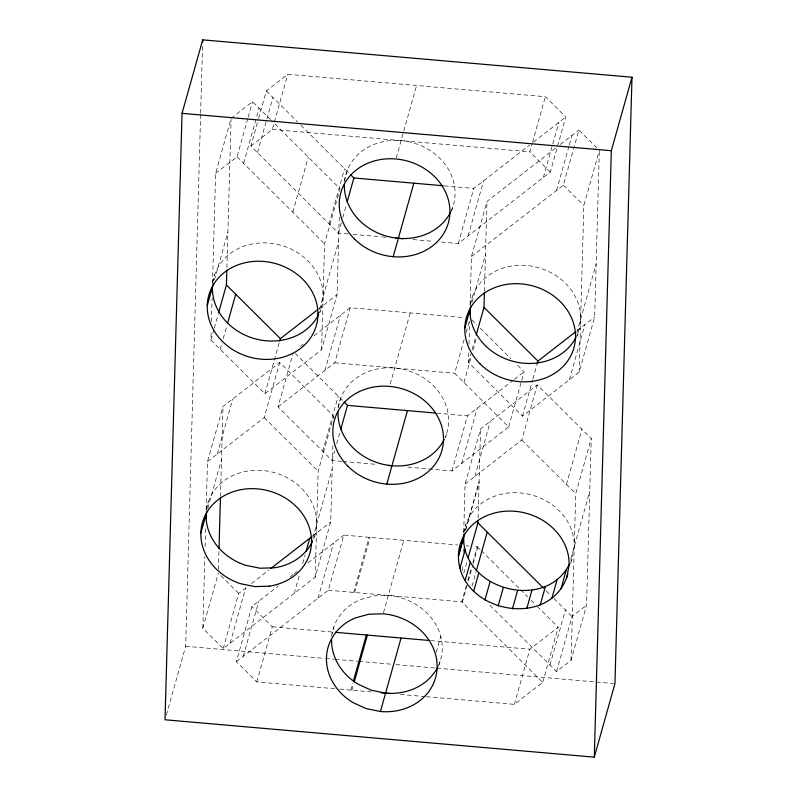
<?xml version="1.0" encoding="UTF-8"?>
<svg xmlns="http://www.w3.org/2000/svg" width="797" height="797" viewBox="0 0 797 797"><rect width="100%" height="100%" fill="white"/><g stroke="black" fill="none" stroke-linecap="round" stroke-linejoin="round"><path stroke-width="0.6" stroke-dasharray="3.98 2.99" d="M166.344 715.039L185.671 646.287L200.605 114.409M200.645 113.174L202.528 46.067M332.837 445.672L330.695 522.015L315.194 577.128L223.23 648.549L202.827 628.255L204.849 556.575M205.118 546.682L205.676 526.907M206.164 509.622L207.509 461.602L223.001 406.49L279.707 362.456L333.664 416.124L333.594 418.584M339.263 217.033L337.081 294.601L321.589 349.714L264.883 393.748L210.926 340.08L211.205 330.227M211.444 321.609L212.102 298.217M212.52 283.433L215.608 173.427L231.1 118.315L252.539 101.667L270.532 119.56M218.428 569.437L218.946 550.896M220.48 496.511L223.001 406.49M226.906 267.722L231.07 119.55M315.194 577.128L318.172 471.236L333.664 416.124M321.589 349.714L324.558 243.822L340.05 188.71L271.408 120.437M462.649 570.662L462.818 564.545M463.167 552.311L463.266 548.635M463.734 532.047L465.079 484.028L480.581 428.916L537.278 384.881L591.235 438.549L586.552 605.202L571.06 660.314L556.535 671.592L488.441 603.867M599.294 151.609L594.652 317.017L579.16 372.139L522.453 416.173L468.497 362.505L468.805 351.427M469.015 344.035L469.642 321.868M470.12 304.623L471.475 256.524L486.967 201.412L556.376 147.505M478.07 517.99L480.581 428.916M484.437 291.383L486.967 201.412M571.06 660.314L575.743 493.662L591.235 438.549M579.16 372.139L583.842 205.487L599.334 150.374M570.722 563.678L574.258 546.612A55.85 48.517 15.7 0 0 522.922 493.223A55.85 48.517 15.7 0 0 463.974 532.366M215.608 173.427L237.048 156.78L247.827 118.434M248.166 117.239L252.539 101.667M243.623 163.325L259.115 108.203M212.4 282.696L214.652 274.656M348.179 233.939L338.386 233.093L250.876 146.04L258.278 119.68M258.617 118.484L266.367 90.928L287.807 74.28L545.377 96.706L565.78 116.99L550.289 172.112L458.315 243.533L439.964 241.929M214.433 279.946L227.902 232.017M257.451 152.586L266.547 120.237M266.885 119.032L272.943 97.473M210.926 340.08L213.955 329.3M214.293 328.095L218.338 313.719M250.876 146.04L272.315 129.393L287.807 74.28M220.231 349.335L221.915 343.338M223.26 338.546L226.966 325.365M217.292 454.011L232.784 398.898M206.005 510.11L208.266 502.07M207.708 508.556L221.516 459.431M292.798 212.231L308.29 157.119M264.883 393.748L279.707 341.026M202.827 628.255L218.318 573.143M207.509 461.602L264.215 417.568L279.707 362.456M329.081 223.837L344.573 168.715M341.793 461.353L332 460.507L278.043 406.839L293.196 352.912M344.055 181.347L346.635 172.162M338.386 233.093L341.415 222.303M342.77 217.511L346.476 204.331M223.23 648.549L238.721 593.436L247.578 586.552M319.527 309.405L338.566 241.65M319.866 312.693L320.832 309.246M230.144 643.179L245.635 588.066M334.78 688.718L256.783 681.923L236.39 661.64L251.882 606.517L278.462 585.875M243.304 656.27L258.796 601.147M324.967 370.396L340.458 315.273M278.043 406.839L334.74 362.804L350.232 307.682L464.043 317.595M396.258 157.826L403.451 132.222M403.79 131.017L416.592 85.488M256.783 681.923L272.285 626.811L251.882 606.517M322.695 451.251L338.187 396.129M337.988 407.616L340.249 399.576M294.282 593.376L299.672 574.199M302.701 563.419L305.052 555.031M332 460.507L334.69 450.923M336.713 443.73L339.741 432.94M312.813 537.965L332.18 469.064M313.799 538.961L314.446 536.66M318.033 598.228L333.525 543.106M236.39 661.64L328.354 590.218L343.846 535.096L457.677 545.009M390.191 384.094L410.196 312.902M331.273 636.175L333.853 626.99M451.52 211.344L452.816 206.752M353.619 592.41L369.111 537.298M354.645 592.5L370.137 537.387M458.315 243.533L473.807 188.411L529.537 145.134M468.098 235.942L483.59 180.819M350.879 690.122L352.902 682.929M351.895 690.202L353.579 684.215M383.477 612.654L403.81 540.316M469.971 305.121L472.222 297.082M472.003 302.372L485.483 254.442M407.875 467.112L451.929 470.947L508.625 426.913L454.669 373.245L464.103 339.691M466.125 332.498L469.832 319.318M445.453 437.613L446.43 434.166M468.497 362.505L470.858 354.117M472.203 349.325L475.909 336.145M463.974 382.49L471.386 356.129M473.069 350.142L476.437 338.157M550.289 172.112L529.885 151.819L532.237 143.43M532.575 142.235L545.377 96.706M451.929 470.947L467.421 415.825L513.368 380.149M461.702 463.356L477.194 408.233M543.375 177.482L552.46 145.124M552.799 143.928L558.866 122.359M474.863 476.437L490.354 421.324M556.525 190.473L568.988 146.14M569.327 144.944L572.027 135.36M463.575 532.535L465.837 524.496M465.617 529.786L479.087 481.856M465.597 530.433L479.067 482.504M471.475 256.524L563.389 185.143L578.881 130.031L596.774 147.824M436.228 652.374L440.751 636.295M463.794 573.212L467.162 561.227M439.067 665.027L440.034 661.58M508.625 426.913L521.427 381.374M521.766 380.179L524.127 371.791L516.247 363.96M426.435 696.698L514.364 704.349L542.707 682.332L461.772 601.825L466.494 585.058M467.839 580.266L471.545 567.085M472.89 562.293L477.264 546.712L473.597 546.393M462.3 602.353L468.018 581.979M468.357 580.784L472.741 565.203M473.069 564.007L477.792 547.23M472.083 586.064L476.128 571.678M522.453 416.173L532.555 380.229M532.894 379.033L537.278 363.452M465.079 484.028L521.786 439.994L537.278 384.881M576.769 332.977L596.136 264.076M577.118 336.264L578.403 331.672M569.387 379.731L584.878 324.618M566.438 484.407L581.93 429.294M514.364 704.349L529.856 649.236L558.199 627.219L536.351 605.481M570.712 559.235L589.75 491.49M542.707 682.332L558.199 627.219M549.96 665.057L565.452 609.934M556.535 671.592L572.027 616.479L586.552 605.202M570.951 561.138L572.017 559.086M318.501 309.027L337.081 294.601M533.442 142.105L565.78 116.99M560.291 144.466L578.881 130.031M300.379 346.406L303.308 344.125M314.068 335.776L350.232 307.682M251.463 583.534L268.958 569.955M312.623 536.042L330.695 522.015M514.344 379.382L524.127 371.791M577.058 330.685L594.652 317.017M290.257 576.709L293.206 574.418M294.193 573.661L297.142 571.369M307.961 562.961L343.846 535.096M272.315 129.393L529.885 151.819M444.437 185.86L473.807 188.411M353.071 234.368L381.215 236.819M382.44 236.928L386.117 237.247M413.035 239.588L433.837 241.401M334.74 362.804L454.669 373.245M436.826 413.165L467.421 415.825M343.009 461.463L377.28 464.442M466.245 545.756L468.696 545.965M328.354 590.218L461.772 601.825M272.285 626.811L334.182 632.2M430.788 640.609L529.856 649.236M185.671 646.287L324.23 658.352M325.465 658.461L334.122 659.209M335.358 659.318L357.624 661.261M358.869 661.371L391.028 664.17M395.979 664.598L435.57 668.045M436.806 668.155L613.72 683.557M339.731 689.146L371.143 691.886M400.433 694.436L425.2 696.588M563.389 185.143L583.842 205.487M266.367 90.928L297.401 121.802M300.897 125.278L349.654 173.766M471.854 319.806L476.935 324.857M480.342 328.244L510.987 358.73M237.048 156.78L324.558 243.822M521.786 439.994L575.743 493.662M546.114 590.707L550.508 595.08M554.025 598.577L572.027 616.479M295.288 353.46L342.421 400.343M477.264 546.712L480.412 549.84M481.288 550.707L519.744 588.963M520.62 589.83L527.614 596.784M531.111 600.261L535.474 604.614M264.215 417.568L318.172 471.236M220.869 575.673L238.721 593.436M212.799 282.527A55.85 48.517 15.7 0 1 280.833 245.237A55.85 48.517 15.7 0 1 319.587 312.474M338.386 407.446A55.85 48.517 15.7 0 1 406.43 370.157A55.85 48.517 15.7 0 1 445.174 437.394M206.582 508.785A55.85 48.517 15.7 0 1 274.447 472.651A55.85 48.517 15.7 0 1 313.649 538.822M438.31 665.864A55.85 48.517 15.7 0 0 388.318 595.439L373.952 595.857L360.473 599.573A55.85 48.517 15.7 0 0 332.17 633.705M344.633 181.178A55.85 48.517 15.7 0 1 412.816 142.743A55.85 48.517 15.7 0 1 451.092 211.036M470.539 303.796A55.85 48.517 15.7 0 1 539.689 268.031A55.85 48.517 15.7 0 1 576.679 335.955"/><path stroke-width="1.2" d="M182.045 113.343L165.009 719.781L594.293 757.15L614.955 683.657L631.991 77.219L202.707 39.85L182.045 113.343L611.329 150.713L631.991 77.219M202.637 42.331L202.707 39.85M205.925 518.259L206.025 514.553A55.85 48.517 15.7 0 0 245.705 565.312L259.981 568.221L274.347 567.803A55.85 48.517 15.7 0 0 312.215 541.99M212.311 290.825L212.41 287.139A55.85 48.517 15.7 0 0 255.927 339.014A55.85 48.517 15.7 0 0 318.601 314.576M219.016 548.426L220.44 497.746M218.677 312.524L226.418 284.967L226.836 270.193M567.823 574.019C551.484 630.865 458.395 612.953 458.414 555.997L463.595 536.979A55.85 48.517 15.7 0 1 463.724 534.667M463.446 542.518L463.575 537.626C463.196 590.039 545.766 611.608 569.357 564.226M469.851 314.486L469.991 309.565A55.85 48.517 15.7 0 0 513.497 361.44A55.85 48.517 15.7 0 0 576.171 337.001M468.168 557.641L477.941 522.892L478.001 520.441M476.247 334.949L483.988 307.383L484.407 292.609M594.293 757.15L611.329 150.713M566.856 577.456L569.098 564.983A55.85 48.517 15.7 0 0 515.131 511.315A55.85 48.517 15.7 0 0 458.434 555.35M207.25 305.51L213.427 283.543M227.643 322.974L235.723 294.213M200.864 532.924L207.031 510.957M279.707 341.026L280.375 338.635L317.525 309.784M347.143 201.94L353.878 177.97L350.501 174.613M317.913 315.144L318.561 312.842M306.068 551.434L309.774 538.254M340.757 429.354L347.492 405.384L344.105 402.027M311.517 542.558L312.165 540.256M393.19 256.684L413.842 183.19M386.804 484.098L407.456 410.604M353.569 680.528L366.371 635M354.257 681.824L367.387 635.089M464.82 327.936L470.997 305.968M380.408 711.512A55.85 48.517 15.7 0 0 437.115 667.478A55.85 48.517 15.7 0 0 383.158 613.81L368.792 614.228L355.303 617.944A55.85 48.517 15.7 0 0 352.932 702.556L366.132 708.603L380.408 711.512L401.07 638.018M458.414 555.997L464.591 534.03M459.959 568.151L465.129 549.781M465.159 580.415L470.32 562.044M476.467 570.483L487.236 532.147M537.278 363.452L537.945 361.061L575.095 332.21M473.667 591.304L478.828 572.933M484.905 600.061L490.075 581.69M498.115 606.109L503.286 587.728M512.391 609.018L517.552 590.647M526.757 608.599L531.918 590.228M540.236 604.883L545.407 586.502M551.913 598.109L557.083 579.738M560.998 588.764L566.159 570.393M270.9 568.44L311.677 536.779M353.878 177.97L443.212 185.751M395.91 238.094L403.252 238.731M347.492 405.384L435.6 413.055M388.288 465.408L391.965 465.727M335.417 632.31L429.543 640.499M380.767 692.723L390.53 693.569M483.988 307.383L537.945 361.061M477.941 522.892L543.484 588.086M226.418 284.967L280.375 338.635M444.198 439.496A55.85 48.517 15.7 0 1 381.514 463.934A55.85 48.517 15.7 0 1 338.008 412.059M437.802 666.91A55.85 48.517 15.7 0 1 385.579 693.141L371.302 690.222L358.092 684.185A55.85 48.517 15.7 0 1 331.612 639.473M450.584 212.082A55.85 48.517 15.7 0 1 387.91 236.52A55.85 48.517 15.7 0 1 344.394 184.645M269.187 586.174L254.821 586.592L240.545 583.683A55.85 48.517 15.7 0 1 211.653 505.776A55.85 48.517 15.7 0 1 302.302 513.667A55.85 48.517 15.7 0 1 269.187 586.174M354.466 238.97A55.85 48.517 15.7 0 0 447.655 225.123A55.85 48.517 15.7 0 0 381.564 159.4A55.85 48.517 15.7 0 0 354.466 238.97M222.483 341.465A55.85 48.517 15.7 0 0 315.672 327.627A55.85 48.517 15.7 0 0 249.591 261.894A55.85 48.517 15.7 0 0 222.483 341.465M480.053 363.89A55.85 48.517 15.7 0 0 573.242 350.042A55.85 48.517 15.7 0 0 507.161 284.32A55.85 48.517 15.7 0 0 480.053 363.89M348.08 466.384A55.85 48.517 15.7 0 0 441.259 452.537A55.85 48.517 15.7 0 0 375.178 386.814A55.85 48.517 15.7 0 0 348.08 466.384"/></g></svg>
